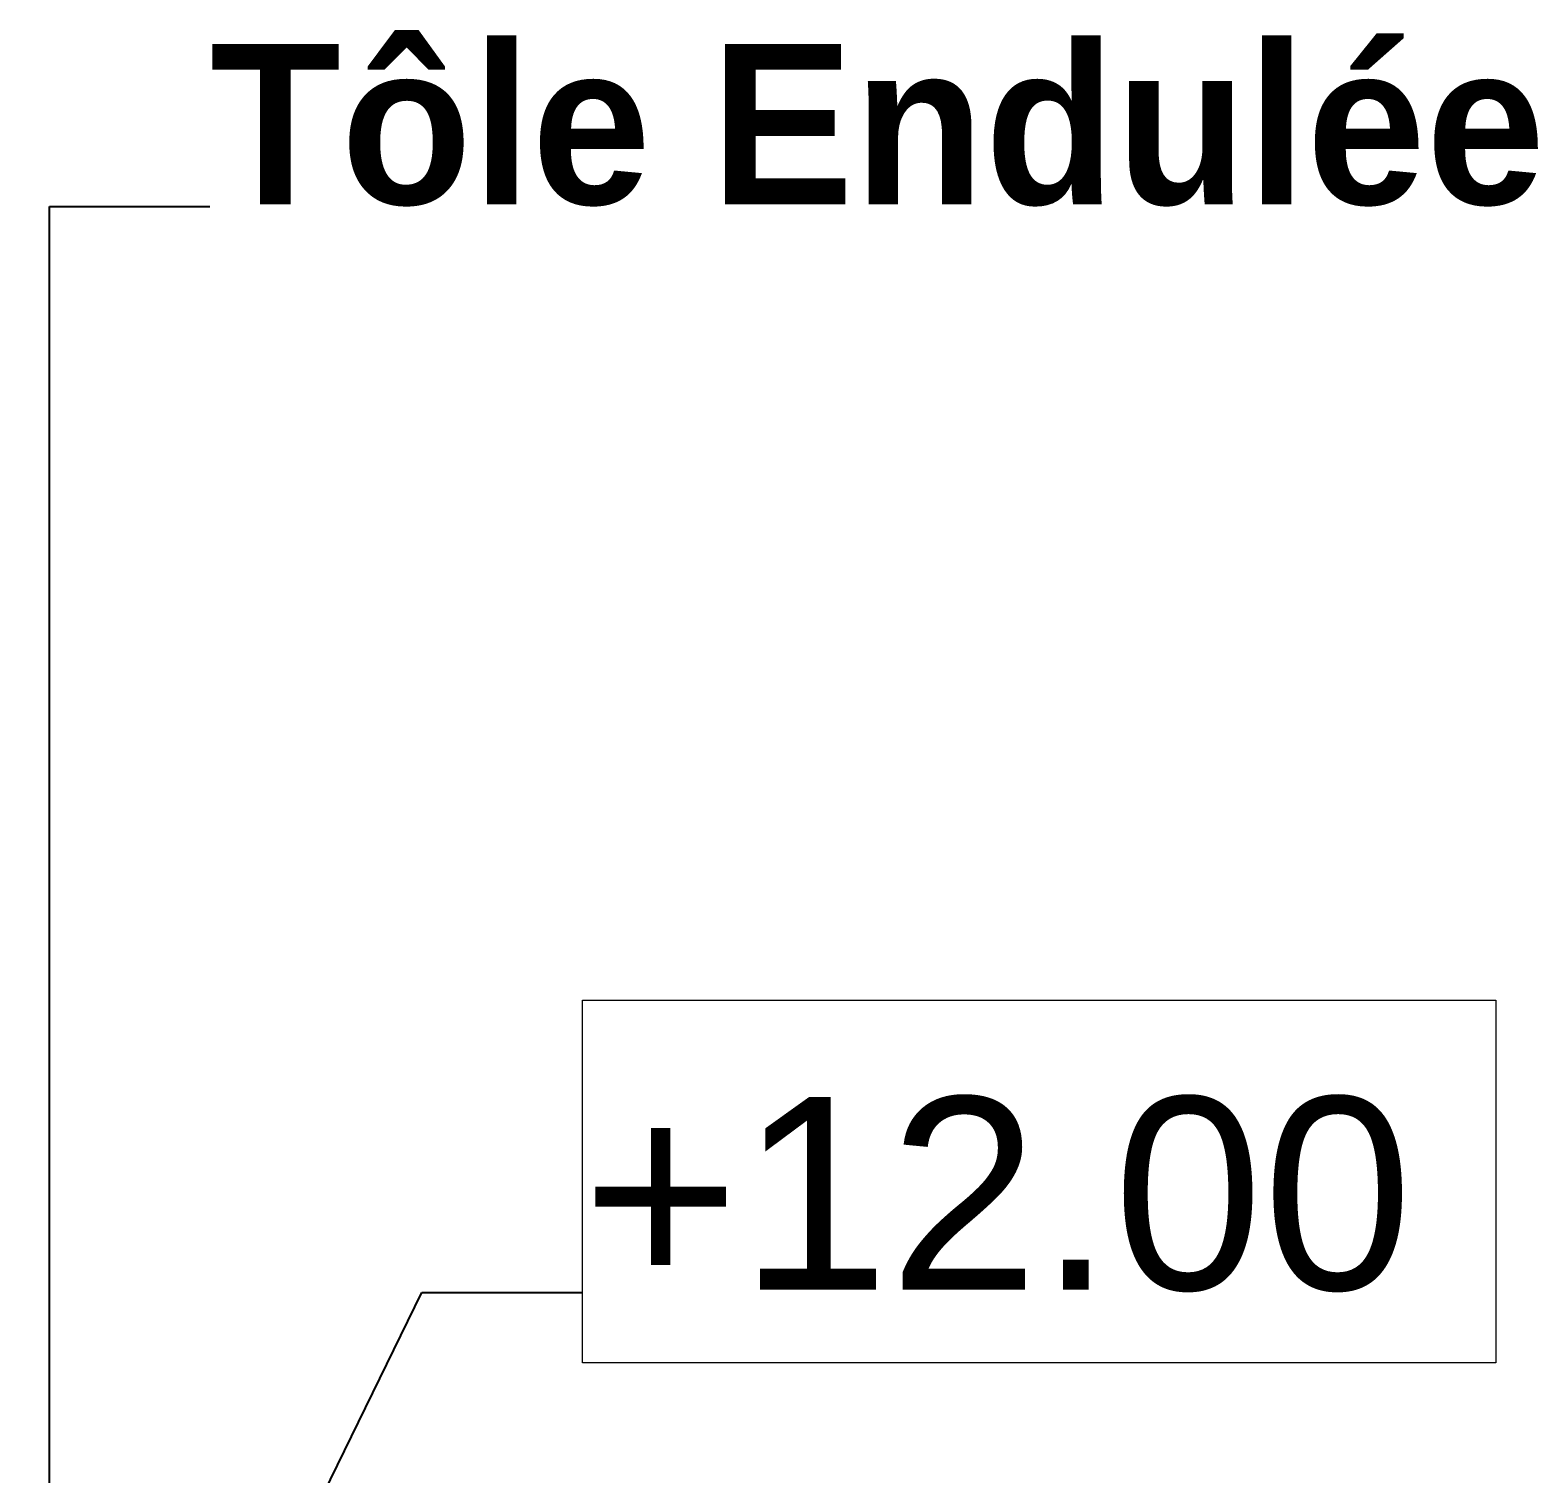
# Model space of a CAD drawing. Header units: millimetres. Extents: x 365175 to 2667127, y -330297 to -162108.
# Drawn here: x 1713050 to 1717748, y -314856 to -310359 of the extents above; entities that cross this region are included whole.
import ezdxf

# ---------------------------------------------------------------- set-up
doc = ezdxf.new("R2010")
doc.units = ezdxf.units.MM
doc.header["$MEASUREMENT"] = 0
doc.layers.add('Cotations - Altitudes & Niveaux', color=7, linetype='Continuous')
doc.styles.add('STYLE_GENERE_5', font='')
doc.styles.add('STYLE_GENERE_7', font='')
doc.styles.get('STYLE_GENERE_5').set_extended_font_data('Agency FB', bold=True)
doc.styles.get('STYLE_GENERE_7').set_extended_font_data('Arial Unicode MS')
doc.dimstyles.new('STYLE_GENERE__6', dxfattribs={"dimtxt": 0.18, "dimasz": 114, "dimexe": 0.18, "dimexo": 0.0625, "dimgap": 0, "dimtad": 0, "dimtih": 1, "dimtoh": 1, "dimdec": 4, "dimzin": 0, "dimdsep": 46, "dimcen": 0.09, "dimadec": 0, "dimazin": 0, "dimtfac": 1, "dimtdec": 4, "dimtmove": 0, "dimatfit": 3, "dimldrblk": 'ARROWHEAD_16', "dimfxl": 0, "dimtolj": 1, "dimtzin": 0, "dimarcsym": 0})

# ---------------------------------------------------------------- blocks, each defined once
blk = doc.blocks.new('ARROWHEAD_16')
at = {"linetype": 'Continuous', "lineweight": 0}
blk.add_hatch(color=0, dxfattribs=at).paths.add_polyline_path([(-0.9093, 0.525), (0, 0), (-0.9093, -0.525)])
at = {"color": 0, "linetype": 'Continuous', "lineweight": 0}
blk.add_line((0, 0), (-1, 0), dxfattribs=at)

msp = doc.modelspace()

# ---------------------------------------------------------------- linework, layer by layer
at = {"layer": 'Cotations - Altitudes & Niveaux', "color": 176, "linetype": 'Continuous', "lineweight": 5, "true_color": 0x000066, "flags": 128}
msp.add_lwpolyline([(1714770.623, -313380.532), (1717616.743, -313380.532), (1717616.743, -314509.945), (1714770.623, -314509.945)], close=True, dxfattribs=at)

# ---------------------------------------------------------------- texts
at = {"layer": 'Cotations - Altitudes & Niveaux', "color": 14, "linetype": 'Continuous', "lineweight": 5, "true_color": 0x990000, "insert": (1713609.879, -310908.752), "char_height": 500, "attachment_point": 7, "style": 'STYLE_GENERE_5'}
msp.add_mtext('\\A1;{\\pql;\\fAgency FB|b1|i0|c0|p34;Tôle Endulée}', dxfattribs=at)
at = {"layer": 'Cotations - Altitudes & Niveaux', "color": 7, "linetype": 'Continuous', "lineweight": 5, "insert": (1714770.623, -314290.869), "char_height": 600, "attachment_point": 7, "style": 'STYLE_GENERE_7'}
msp.add_mtext('\\A1;{\\pql;\\fArial Unicode MS|b0|i0|c0|p34;+12.\\fArial Unicode MS|b0|i0|c0|p34;0\\fArial Unicode MS|b0|i0|c0|p34;0 }', dxfattribs=at)

# ---------------------------------------------------------------- leaders
at = {"layer": 'Cotations - Altitudes & Niveaux', "color": 7, "linetype": 'Continuous', "lineweight": 5, "annotation_type": 0, "has_hookline": 1, "hookline_direction": 0, "text_width": 2720}
msp.add_leader([(1713109.879, -315645.96), (1713109.879, -310908.752), (1713609.879, -310908.752)], dimstyle='STYLE_GENERE__6', dxfattribs=at)
at = {"layer": 'Cotations - Altitudes & Niveaux', "color": 176, "linetype": 'Continuous', "lineweight": 5, "true_color": 0x000066, "annotation_type": 0, "has_hookline": 1, "hookline_direction": 0, "text_width": 2504.203}
msp.add_leader([(1713876.196, -315096.824), (1714270.623, -314290.869), (1714770.623, -314290.869)], dimstyle='STYLE_GENERE__6', dxfattribs=at)

doc.saveas('drawing.dxf')
